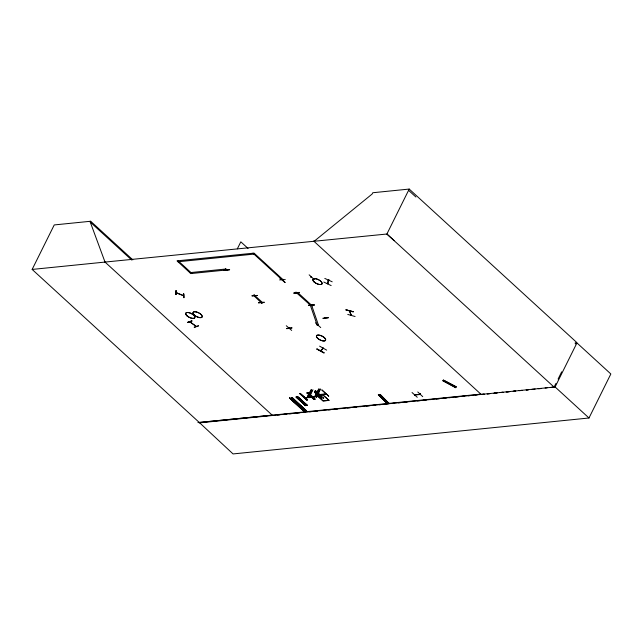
<?xml version="1.0" encoding="UTF-8"?>
<svg xmlns="http://www.w3.org/2000/svg" width="643" height="643" viewBox="0 0 643 643"><rect width="100%" height="100%" fill="white"/><g stroke="black" fill="none" stroke-linecap="round" stroke-linejoin="round"><path stroke-width="0.96" d="M183.601 297.524L183.761 293.819M183.922 297.709L183.641 293.819L183.906 297.661M176.037 294.478L176.142 290.765L176.045 294.59L175.627 294.422L175.764 290.684L176.174 290.853M176.946 292.983L176.134 292.645M194.475 327.4L194.138 327.142L198.623 325.792L194.491 327.351M252.12 295.997L257.538 295.442L251.927 295.756M286.537 328.469L291.922 327.874M299.461 292.669L294.044 293.184L299.172 292.42M322.915 318.197L328.324 317.698M309.138 274.826L314.274 279.544M315.383 322.81L320.736 327.584M417.773 391.965L422.732 396.659M226.706 270.092L227.469 270.599L226.899 270.076M254.628 295.467L254.194 295.041M261.363 302.869L261.886 303.327M289.181 328.131L289.808 328.195L289.197 328.227M283.185 280.332L282.478 279.93M296.568 292.645L297.621 292.444L311.308 304.975L310.264 305.079L317.095 324.86L318.518 325.262L311.686 305.489L310.264 305.079L295.852 292.203L296.367 292.678M312.128 305.795L311.558 305.264M323.807 282.052L331.153 285.58M324.803 278.427L332.19 281.803M327.665 283.788L328.935 279.85M320.929 350.781L320.383 350.821L323.244 348.008L322.963 348.675M347.767 314.427L355.081 316.517M443.308 380.093L456.281 386.99M319.619 346.151L326.66 350.138M322.577 348.45L322.939 347.879M323.132 348.49L320.793 351.006M480.827 394.111L199.338 422.523L32.15 269.433L54.237 224.937L90.671 221.256L132.836 259.868M272.6 415.531L105.018 262.071L90.261 222.084L90.671 221.256M187.933 322.505L192.088 320.97L187.643 322.352M189.806 272.656L225.605 269.039L225.878 268.493M237.323 248.865L240.82 241.824L248.085 248.479M229.503 269.827L223.812 270.076L229.655 269.441M264.289 302.17L258.47 302.765M575.003 343.121L576.948 342.928L610.85 373.969L588.988 417.998L233.055 453.934L199.338 422.523M285.171 282.478L280.075 277.768M279.584 279.906L285.267 279.568M283.314 279.319L282.558 280.059M284.921 282.542L279.785 277.784M291.689 330.43L286.28 325.752M308.656 305.24L314.355 305.007L308.704 305.216M311.686 305.489L311.959 304.935M311.791 305.256L312.313 305.771L312.313 305.055M328.878 279.745L328.573 280.444M328.243 280.268L327.335 283.643L327.665 282.936M327.633 283.748L328.043 283.105M323.116 318.518L328.243 317.755M316.886 349.109L324.096 352.87L316.919 349.045M300 393.797L300.474 393.403L300 393.797L306.904 400.123L307.386 399.721L300.185 393.452L307.386 399.721M313.792 399.407L307.041 392.736L314.885 399.319L308.126 392.648L307.675 393.018L308.158 392.624L315.062 398.949M306.856 393.106L307.338 392.704L311.188 396.554M305.12 397.671L304.935 398.041L311.702 397.004L312.828 398.033M575.509 343.957L576.401 342.164L409.213 189.066L386.901 234.02L105.018 262.071M307.475 396.739L308.544 395.582L309.621 396.57L309.074 397.671L307.475 396.739L309.074 397.671L312.94 389.722M311.043 389.722L307.547 396.771L311.493 389.674M307.997 396.683L308.544 395.582M306.904 400.123L300.024 393.773M310.746 393.283L312.056 390.647M353.152 311.702L345.87 309.805L353.144 311.702M311.236 397.109L311.413 396.747L304.653 397.776L311.702 397.004M312.635 397.237L319.386 396.233L312.506 396.659M314.54 392.326L315.022 391.933L314.54 392.326L321.476 398.628M312.353 396.996L319.097 395.967L318.912 396.337M314.99 391.957L321.741 398.62L314.732 391.981M315.705 394.858L317.304 395.799L316.758 396.9L315.158 395.959L318.727 388.943M319.177 388.902L315.231 395.992M314.065 399.399L307.153 393.05M314.765 398.981L314.588 399.343L307.708 392.994M316.235 396.916L319.74 389.867M316.686 396.868L320.624 388.943M317.449 395.831L323.107 400.87L328.878 400.38L323.067 400.967L317.449 395.831L323.268 395.244L328.878 400.38M319.571 394.521L326.154 393.854M319.86 394.786L326.435 394.119M321.926 398.258L321.741 398.62M323.268 395.244L328.927 400.284M388.862 403.153L386.99 403.024M417.275 397.294L412.042 392.511M419.718 394.561L419.598 393.902M420.12 393.62L419.381 394.312M415.314 395.003L414.582 394.81L419.911 394.304L420.289 393.653M551.091 387.416L554.089 387.11L555.874 383.517M558.1 379.024L561.677 371.831M199.153 422.893L555.094 386.957L576.948 342.928M351.279 314.925L351.504 315.408L349.462 310.979M442.802 380.769L455.718 387.745M442.89 380.616L455.847 387.544M456.393 386.837L443.324 380.037M317.007 348.948L324.056 352.935M345.982 309.942L353.232 311.879M327.375 283.322L327.785 283.515M420.16 394.489L414.775 395.003M282.799 280.219L283.354 280.195L282.743 280.227M224.11 270.213L229.487 269.722M308.929 305.401L314.306 304.895M305.939 405.588L296.479 396.94L305.947 405.572L305.361 405.645L296.246 397.036M295.997 397.077L305.706 405.612M306.807 405.508L297.412 396.932L307.394 405.436L298.031 396.876M289.591 397.985L303.456 410.845M290.274 398.057L304.163 410.901L289.872 398.097M305.65 410.66L291.785 397.8M291.834 397.792L292.308 397.752M303.745 410.957L304.147 410.917M291.906 397.937L305.755 410.789L306.357 410.716L292.364 397.744M314.033 241.374L372.144 194.025L372.779 192.739L409.213 189.066M386.949 403.37L378.277 394.738L387.367 403.346L378.896 394.553L387.367 403.346M379.868 394.738L388.935 403.33L388.251 403.338L379.852 394.722L388.259 403.354M386.973 403.362L378.494 394.641M297.572 396.835L307.153 405.476M297.797 396.908L307.394 405.436M291.56 397.969L305.465 410.813M305.955 410.781L291.938 397.921M380.246 394.73L388.669 403.346M187.587 322.376L191.791 320.817M282.623 280.002L283.161 280.002M317.256 325.181L317.891 325.35M349.462 311.027L351.199 315.295L350.99 314.925M176.27 292.694L183.416 295.523M183.464 295.732L176.126 292.814M32.15 269.433L105.066 262.071M252.956 253.189L281.738 279.536L282.783 279.432L254.049 253.125L177.026 260.857L190.81 273.58L226.609 269.964L225.605 269.039M178.031 261.773L253.969 254.114M315.158 395.959L316.758 396.9M316.782 395.847L317.304 395.799M328.686 396.176L321.773 389.851L328.71 396.152M277.591 415.024L279.584 414.823M283.579 414.422L286.569 414.116M289.567 413.819L292.565 413.513M296.552 413.111L299.55 412.806M302.54 412.509L305.538 412.203M309.532 411.801L312.522 411.496M315.52 411.199L317.513 410.998M321.508 410.596L324.506 410.29M328.493 409.888L330.494 409.687M334.489 409.286L337.479 408.98M341.473 408.578L343.466 408.377M347.461 407.975L350.459 407.67M353.449 407.365L356.447 407.067M360.442 406.665L363.432 406.36M366.43 406.054L369.42 405.757M372.418 405.452L375.408 405.154M379.402 404.744L381.403 404.543M385.39 404.142L388.388 403.844M392.383 403.434L394.376 403.233M398.371 402.831L401.361 402.534M404.359 402.229L407.357 401.923M411.343 401.521L413.345 401.32M417.331 400.919L420.329 400.613M423.327 400.316L426.317 400.01M430.312 399.608L433.302 399.303M436.3 399.006L439.298 398.7M443.284 398.298L446.282 397.993M449.28 397.695L451.273 397.495M455.268 397.093L458.258 396.787M462.253 396.385L464.246 396.184M468.241 395.783L471.239 395.477M475.233 395.075L477.227 394.874M313.639 241.012L481.221 394.472L484.211 394.167M490.199 393.564L487.209 393.862L490.095 393.588M494.194 393.162L497.192 392.857M500.182 392.551L503.18 392.254M506.17 391.949L509.168 391.651M513.162 391.241L515.156 391.04M519.15 390.639L522.148 390.341M526.135 389.931L528.136 389.73M532.123 389.328L535.121 389.031M538.119 388.726L541.109 388.42M545.103 388.018L547.097 387.817M197.915 422.531L272.206 415.169M481.221 394.472L484.179 394.175M494.041 393.203L497.007 392.905M500.953 392.511L502.922 392.318M506.869 391.925L509.827 391.635M513.773 391.241L515.75 391.048M519.697 390.655L521.666 390.462M526.601 389.971L528.57 389.779M539.421 388.702L541.398 388.509M552.249 387.432L554.226 387.239M311.26 277.165L310.722 277.165L311.172 277.141M258.422 302.789L264.112 302.54M261.83 303.279L254.668 296.447L255.713 296.343L262.617 302.668L261.556 302.837M317.714 325.165L317.184 325.165L317.771 325.157M291.938 327.954L286.73 328.71M325.061 317.465L325.398 318.004M254.057 294.944L254.58 295.402M254.443 295.483L253.953 295.065M182.901 295.338L183.416 295.547M296.037 292.187L296.503 292.597M289.639 397.977L303.793 410.957M325.109 317.481L325.647 317.98M196.219 326.306L190.023 321.99M196.075 326.355L190.047 321.982M328.163 280.621L328.557 280.726L328.139 280.541M311.911 305.337L312.233 305.674M408.578 190.352L415.9 196.999M394.223 240.667L386.901 234.02L554.089 387.11M555.094 386.957L588.988 417.998M178.071 260.745L191.879 273.396M314.724 391.965L321.637 398.306M316.227 394.842L317.232 395.766M307.973 392.969L314.885 399.319M308.544 395.622L309.548 396.546M300.289 393.749L307.201 400.091M296.126 396.972L305.521 405.54M90.261 222.084L131.686 260.021M226.947 270.124L227.485 270.582M282.719 279.962L283.25 280.42M294.044 293.184L299.26 292.436L293.851 292.943M292.412 397.88L306.341 410.732M289.696 398.113L303.512 410.837M380.407 394.625L388.935 403.33M351.391 315.038L351.022 314.941M322.923 397.615L323.646 398.274L322.923 397.615M315.215 390.51L322.119 396.835L315.207 390.494M317.69 338.363A5.096 2.17 26.4 0 0 325.527 340.42A5.096 2.17 26.4 0 0 319.925 335.284A5.096 2.17 26.4 0 0 317.69 338.363A5.064 2.154 26.4 0 0 325.503 340.404A5.064 2.154 26.4 0 0 319.925 335.3A5.064 2.154 26.4 0 0 317.706 338.363M194.25 315.038A5.096 2.17 26.4 0 0 202.087 317.095A5.096 2.17 26.4 0 0 196.477 311.959A5.096 2.17 26.4 0 0 194.25 315.038M194.266 315.038A5.064 2.154 26.4 0 0 202.055 317.079A5.064 2.154 26.4 0 0 196.485 311.976A5.064 2.154 26.4 0 0 194.266 315.038M314.13 281.939A5.096 2.17 26.4 0 0 321.966 283.997A5.096 2.17 26.4 0 0 316.364 278.861A5.096 2.17 26.4 0 0 314.13 281.939A5.064 2.154 26.4 0 0 321.942 283.981A5.064 2.154 26.4 0 0 316.364 278.877A5.064 2.154 26.4 0 0 314.154 281.939M186.936 315.777A5.096 2.17 26.4 0 0 194.773 317.835A5.096 2.17 26.4 0 0 189.171 312.699A5.096 2.17 26.4 0 0 186.936 315.777A5.064 2.154 26.4 0 0 194.749 317.819A5.064 2.154 26.4 0 0 189.179 312.715A5.064 2.154 26.4 0 0 186.96 315.769"/></g></svg>
